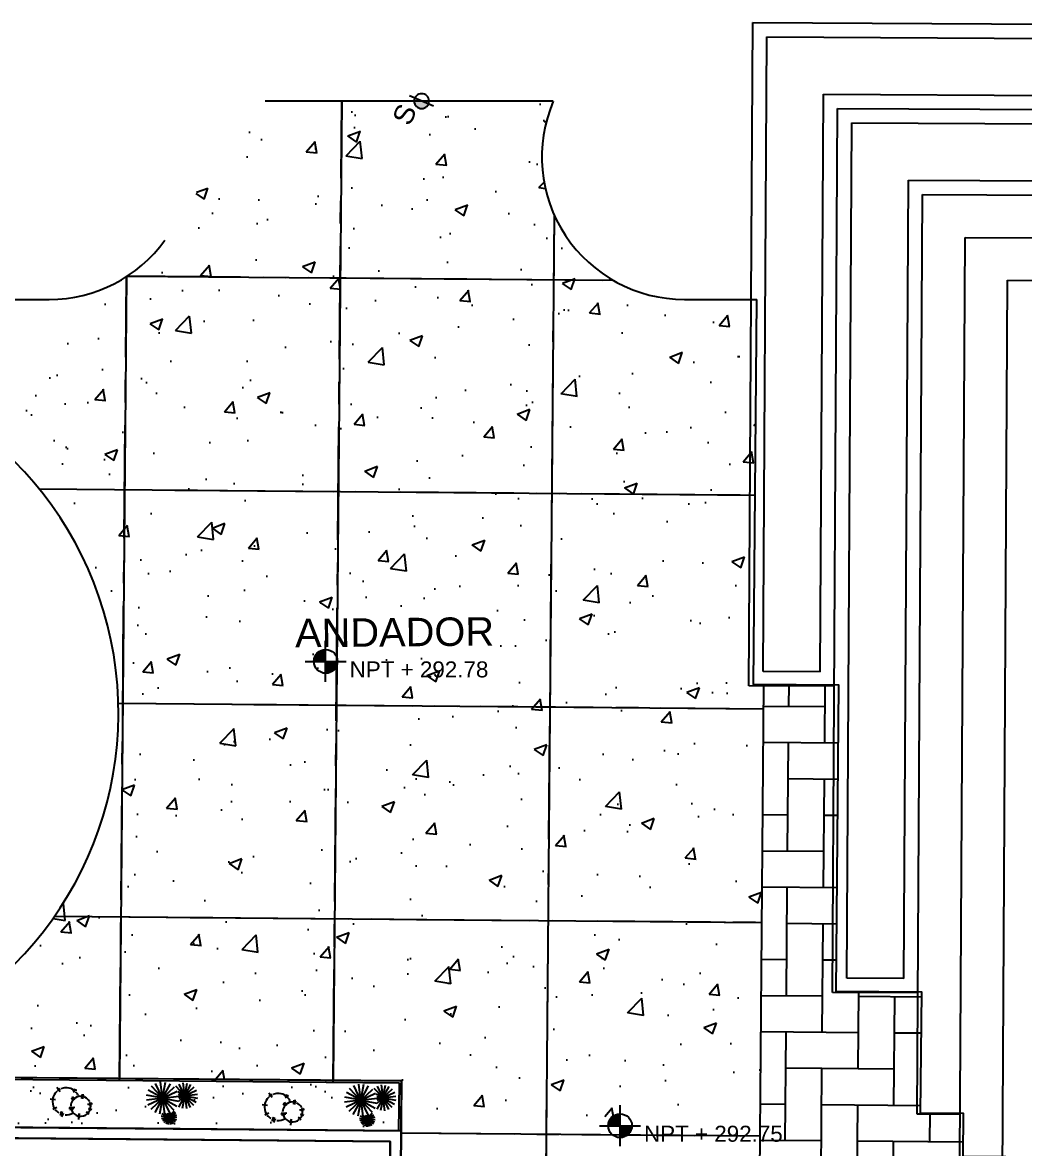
# Model space of a CAD drawing. Header units: millimetres. Extents: x 793 to 3159, y 750 to 2095.
# Drawn here: x 1252.42 to 1266.49, y 1029.66 to 1045.47 of the extents above; entities that cross this region are included whole.
import ezdxf

# ---------------------------------------------------------------- set-up
doc = ezdxf.new("R2010")
doc.units = ezdxf.units.MM
for name, pattern in [('CENTER', [50.800000000000004, 31.75, -6.35, 6.35, -6.35]), ('CONTINUA', [0]), ('XR-CASETA$0$CONTINUA', [0])]:
    doc.linetypes.add(name, pattern=pattern)
for name, color, linetype in [('A-BANQUETA', 8, 'Continuous'), ('A-NIVEL', 4, 'Continuous'), ('A-PISOS', 252, 'Continuous'), ('A-PROY', 252, 'Continuous'), ('A-TEXTO', 2, 'Continuous'), ('A-VEGETACION', 65, 'Continuous'), ('XR-CASETA$0$A-DETALLES', 6, 'Continuous'), ('XR-CASETA$0$A-PROY', 252, 'Continuous')]:
    doc.layers.add(name, color=color, linetype=linetype)
doc.layers.add('JUNTA DE AISLAMIENTO', color=7, linetype='Continuous', true_color=0x22d6dd)
doc.layers.add('JUNTA DE CONTROL', color=7, linetype='Continuous', true_color=0xf43e0b)
doc.styles.add('kobalt', font='arial.ttf', dxfattribs={"height": 0.15})
doc.styles.get("Standard").update_dxf_attribs({"font": 'arial.ttf'})
doc.linetypes.add('RAYACONTX', pattern='A,0.8,["X",Standard,S=0.08,R=0,X=0.025,Y=-0.04],0', length=0.8)
pattern_1 = [(90, (-2174.844098950855, -711.9262848175131), (-0.5080000000000005, 0.508), [1.524, -0.508]), (179.9999999999999, (-2174.844098950854, -711.4182851626538), (-0.5080000000000005, 0.508), [1.524, -0.508])]

# ---------------------------------------------------------------- blocks, each defined once
blk = doc.blocks.new('A$C15914C01')
at = {"layer": 'A-PISOS', "linetype": 'CONTINUA', "ltscale": 0.5}
h = blk.add_hatch(dxfattribs=at)
h.set_pattern_fill('AR-CONC', color=250, scale=0.01)
h.set_pattern_definition([(49.99999999999999, (-2174.844098950855, -711.9262848175131), (1.821846689960041, -0.1593908553890309), [0.1904999999999998, -2.095499999999997]), (354.9999999999998, (-2174.844098950855, -711.9262848175131), (-0.3524342142496936, 1.910568452390352), [0.1524, -1.6764058417]), (100.4514446999999, (-2174.692278880862, -711.9395673517138), (1.469412470903532, 1.751177519121952), [0.161900088, -1.780902446]), (46.18420000000002, (-2174.844098950854, -711.4182848166674), (2.710790408921299, -0.4204232793272717), [0.2857499999999997, -3.143249999999998]), (96.63555760999989, (-2174.618199950842, -711.4533198173158), (2.374041340515032, 2.474261245977214), [0.2428502313999999, -2.671356081599998]), (351.1841511700001, (-2174.844098950854, -711.4182848166674), (2.374041340649768, 2.474261245855327), [0.2285996707, -2.5145973192]), (21, (-2174.590098950837, -711.5452848169953), (1.516143912691326, -1.022651981870877), [0.1904999999999999, -2.095499999999999]), (326, (-2174.590098950837, -711.5452848169953), (0.6180202834764703, 1.841879661223193), [0.1523999999999999, -1.676399999999999]), (71.45144499999999, (-2174.463753624819, -711.6305058165453), (2.134164192787159, 0.8192276888590528), [0.1619000879999999, -1.780899375999998]), (37.49999999999998, (-2174.844098950855, -711.9262848175131), (0.03088603250591817, 0.8455503887315311), [0, -1.65608, 0, -1.7018, 0, -1.68275]), (7.499999999999999, (-2174.844098950855, -711.9262848175131), (0.668196625103057, 1.001805748181196), [0, -0.9702799999999999, 0, -1.61798, 0, -0.6413500000000001]), (327.5, (-2175.410518950842, -711.9262848170478), (1.355905951668714, -0.05728743992673457), [0, -0.6349999999999996, 0, -1.981199999999999, 0, -2.628899999999998]), (317.5, (-2175.664518950858, -711.9262848165821), (1.48129181386018, 0.2542649103333302), [0, -0.8254999999999996, 0, -1.315719999999999, 0, -1.866899999999999])])
h.paths.add_polyline_path([(43.81677028086273, 41.5788477935935), (52.81677028086274, 41.57884779405924), (52.8167702809147, 43.57884780302174), (43.81677028091467, 43.57884780255606)])
edge = h.paths.add_edge_path()
edge.add_line((64.8254016830442, 43.57735051620998), (58.81679474090925, 43.57789547927678))
edge.add_line((58.81679474090924, 43.57789547927678), (58.81677011583657, 41.57702697971965))
edge.add_line((58.81677011583658, 41.57702697971965), (77.96828993214719, 41.57702697971963))
edge.add_line((77.96828993214719, 41.57702697971968), (77.96831455727806, 41.14853641577069))
edge.add_line((77.96831455727806, 41.14853641577056), (82.81658102571966, 41.06240481277919))
edge.add_line((82.81658102571966, 41.06240481277928), (82.81700845604064, 42.7624048124999))
edge.add_line((82.81700845604065, 42.76240481249988), (82.81726787231717, 47.1854597840906))
edge.add_line((82.81726787231722, 47.1854597840906), (82.66942385305539, 47.18547559751028))
edge.add_line((82.66942385305535, 47.18547559751028), (82.67000152603121, 52.58629946082565))
edge.add_line((82.6700015260312, 52.58629946082567), (81.65190626847424, 52.58640835645569))
edge.add_arc((81.63457857000095, 54.58633329280468), 2.000000000041268, 157.4151446044465, 270.4964082059751, ccw=False)
edge.add_line((79.78795504389325, 55.35443585951725), (75.74118860414146, 55.31937396926678))
edge.add_line((75.74118860414141, 55.31937396926679), (74.02577921169771, 52.99538723237039))
edge.add_arc((72.71859786920524, 54.50908368075216), 2.000000000000902, 270.4964082066525, 310.81287337478363, ccw=False)
edge.add_line((72.73592556770181, 52.50915874444371), (70.74170062057954, 52.49188043164785))
edge.add_arc((70.75902831927284, 50.49195549455106), 2.000000000790862, 90.49640821209113, 144.5107911337386)
edge.add_arc((68.75745384296897, 46.66705408367113), 4.999942443924364, -87.25967147137209, 85.72027776623719, ccw=False)
edge.add_arc((68.7565152588761, 46.6670666931289), 5.000000000000368, 218.1660936985882, 272.75106470286954, ccw=False)
h = blk.add_hatch(dxfattribs=at)
h.set_pattern_fill('AR-HBONE', color=250, scale=0.005, angle=45)
h.set_pattern_definition(pattern_1)
edge = h.paths.add_edge_path()
edge.add_arc((69.3663716044393, 46.99140261579305), 4.999942158908666, 38.94606972667935, 85.21454938032937)
edge.add_arc((71.40184963226785, 50.79879213636741), 2.000000003035228, 144.0143829663243, 144.01583717537, ccw=False)
edge.add_arc((69.36633383296426, 46.9914493500255), 4.999942158991375, 38.945381141167616, 85.21377204838109, ccw=False)
h = blk.add_hatch(dxfattribs=at)
h.set_pattern_fill('AR-HBONE', color=250, scale=0.005, angle=45)
h.set_pattern_definition(pattern_1)
h.paths.add_polyline_path([(87.05982003419196, -5.204532737843692), (82.81679474090923, -5.20474617742002), (82.81681061838754, -10.60925753414631), (86.80863268527902, -10.60925445379681), (86.80863422533729, -11.0572432950139), (88.81681215838763, -11.05724637489774), (88.81679474090923, -6.705105514731258), (87.0598200341337, -6.705105514731258)])
h.paths.add_polyline_path([(86.8650890327118, -0.8995494431682403), (82.81678082198827, -0.8995676307039844), (82.81679474090924, -5.204639457631856), (87.05982003419199, -5.204639457166195), (87.05982003419199, -4.905105514917437), (88.81679474090923, -4.905105515383184), (88.81679474073856, -0.9998071922932752), (86.86499337675598, -0.9996248840324427), (86.86501080022977, -0.8130883010034609), (86.8650107978056, -0.813114408977782), (86.86882155369388, 39.98502667201743), (86.26865371831302, 39.98509087741485), (86.2687178954498, 40.58509086263183), (85.6687178988836, 40.58515505007404), (85.6687820749455, 41.18515474001882), (85.06878207837927, 41.18521892746122), (85.0689639106475, 42.88521891772871), (83.8689639175116, 42.8853472699181), (83.86985141262495, 47.18534719958859), (82.81679473971194, 47.18545983469676), (82.81882092349358, 37.3688145492097), (84.66011830356094, 37.36640697422004), (84.65968317661991, 32.56875822752249), (84.90968317568554, 32.56873555345109), (84.9075364054671, 8.898735651027124), (84.6575364059941, 8.898758325095002), (84.657101065806, 4.098758345288815), (82.8167947408552, 4.098925253299484), (82.81678083576021, 0.9006042960439231), (86.86164920499048, 0.9002789187566975)])
at = {"layer": 'A-PISOS', "color": 250, "linetype": 'CONTINUA', "ltscale": 0.5}
for p, q in [((76.81679474102457, 55.32869320845543), (76.81679474096633, 41.57626292295515)), ((79.81679474090924, 37.36919747680193), (79.81679474090923, 53.75226977553166)), ((73.81679474108387, 52.84374483395368), (73.8167947410242, 41.57653501439228)), ((73.83172213257058, 52.84701593639335), (80.64727155904835, 52.84701593639335)), ((72.61500237301641, 49.84701593643592), (82.66970853183153, 49.84701593593496)), ((82.81679474091014, 37.36892538918596), (82.81679474087257, 47.18545983469664)), ((73.75327603660352, 46.84701593642694), (82.81679474090924, 46.84701593592763)), ((72.8853545303346, 43.8470159364112), (82.81679474096744, 43.84701593592763)), ((77.77565871302693, 40.84701593641179), (82.81679474090924, 40.84701593592763))]:
    blk.add_line(p, q, dxfattribs=at)
blk = doc.blocks.new('NIVEL CAMBIO')
at = {"layer": 'A-NIVEL', "linetype": 'CONTINUA'}
h = blk.add_hatch(color=256, dxfattribs=at)
h.dxf.hatch_style = 1
h.paths.add_polyline_path([(0, 0.1086818645374024, 0.4142135623730951), (-0.1086818645376297, 0, 0.4142135623730951), (0, -0.1086818645374024)])
blk.add_line((0, 0.1915779812982237), (0, -0.1915779812982237), dxfattribs=at)
blk.add_circle((0, 0), 0.1086818645374024, dxfattribs=at)
blk = doc.blocks.new('NIVEL')
for p, q in [((-0.1484046465194524, -4.017016453872202e-05), (-2.842170943040401e-12, 0.1483644763520715)), ((-0.1480846658097335, 0.009740250192407984), (-0.009740250216168533, 0.1480846657868824)), ((-0.147013592344706, 0.02027176330557268), (-0.02027176333024272, 0.147013592320036)), ((-0.1449608939166183, 0.03178490138088819), (-0.03178490140373924, 0.1449608938937672)), ((-0.1415157178672644, 0.04469051707656035), (-0.0446905171003209, 0.1415157178444133)), ((0, -0.2554373083977453), (0, 0.2554373083977453)), ((-0.2554373083983137, 0), (0.2554373083983137, 0)), ((-0.1389040367286043, -2.091837814077735e-11), (-2.842170943040401e-12, 0.1389040367048437)), ((-0.1357886857114181, 0.05987798888145335), (-0.0598779889043044, 0.1357886856876576)), ((-0.1294435970813765, -2.091837814077735e-11), (-2.842170943040401e-12, 0.129443597057616)), ((-0.1247601133901526, 0.08036700084994663), (-0.08036700087279769, 0.1247601133673015)), ((-0.1199831574341488, -2.091837814077735e-11), (-2.842170943040401e-12, 0.1199831574103882)), ((-0.1105227177860115, -2.091837814077735e-11), (-2.842170943040401e-12, 0.1105227177631605)), ((-0.1010622781387838, -2.091837814077735e-11), (-2.842170943040401e-12, 0.1010622781150232)), ((-0.09160183849155601, -2.091837814077735e-11), (-2.842170943040401e-12, 0.09160183846779546)), ((-0.08214139884341876, -2.091837814077735e-11), (-2.842170943040401e-12, 0.0821413988205677)), ((-0.072680959196191, -2.091837814077735e-11), (-2.842170943040401e-12, 0.07268095917243045)), ((-0.06322051954896324, -2.091837814077735e-11), (-2.842170943040401e-12, 0.06322051952520269)), ((-0.05376007990082599, -2.091837814077735e-11), (-2.842170943040401e-12, 0.05376007987797493)), ((-0.04429964025359823, -2.091837814077735e-11), (-2.842170943040401e-12, 0.04429964023074717)), ((-0.03483920060637047, -2.091837814077735e-11), (-2.842170943040401e-12, 0.03483920058351941)), ((-0.02537876095823322, -2.091837814077735e-11), (-2.842170943040401e-12, 0.02537876093538216)), ((-0.01591832131191495, -2.091837814077735e-11), (-2.842170943040401e-12, 0.0159183212881544)), ((-0.006457881664687193, -2.091837814077735e-11), (-2.842170943040401e-12, 0.006457881640017149)), ((-2.842170943040401e-12, -0.00300255800721061), (0.00300255798345006, -2.091837814077735e-11)), ((-2.842170943040401e-12, -0.01246299765443837), (0.01246299763067782, -2.091837814077735e-11)), ((-2.842170943040401e-12, -0.02192343730166613), (0.02192343727790558, -2.091837814077735e-11)), ((-2.842170943040401e-12, -0.03138387694889389), (0.03138387692604283, -2.091837814077735e-11)), ((-2.842170943040401e-12, -0.04084431659703114), (0.04084431657327059, -2.091837814077735e-11)), ((-2.842170943040401e-12, -0.0503047562442589), (0.05030475622049835, -2.091837814077735e-11)), ((-2.842170943040401e-12, -0.05976519589148666), (0.0597651958686356, -2.091837814077735e-11)), ((-2.842170943040401e-12, -0.06922563553962391), (0.06922563551586336, -2.091837814077735e-11)), ((-2.842170943040401e-12, -0.07868607518685167), (0.07868607516309112, -2.091837814077735e-11)), ((-2.842170943040401e-12, -0.08814651483407943), (0.08814651481122837, -2.091837814077735e-11)), ((-2.842170943040401e-12, -0.09760695448221668), (0.09760695445845613, -2.091837814077735e-11)), ((-2.842170943040401e-12, -0.1070673941285349), (0.1070673941056839, -2.091837814077735e-11)), ((-2.842170943040401e-12, -0.1165278337766722), (0.1165278337538211, -2.091837814077735e-11)), ((-2.842170943040401e-12, -0.1259882734239), (0.1259882734010489, -2.091837814077735e-11)), ((-2.842170943040401e-12, -0.1354487130720372), (0.1354487130473672, -2.091837814077735e-11)), ((-2.842170943040401e-12, -0.144909152719265), (0.1449091526955044, -2.091837814077735e-11)), ((0.006089946846145722, -0.1482796455184143), (0.1482796454946538, -0.006089946868996776)), ((0.01632614106154051, -0.1475038909502473), (0.1475038909273962, -0.01632614108439157)), ((0.02744579772650013, -0.1458446739334249), (0.1458446739096644, -0.02744579774935119)), ((0.03977607127933425, -0.1429748400269091), (0.142974840004058, -0.0397760713021853)), ((0.05396698180254589, -0.1382443691509252), (0.1382443691280741, -0.05396698182539694)), ((0.0717826238477528, -0.129889166754765), (0.1298891667310045, -0.07178262387060386))]:
    blk.add_line(p, q)
blk.add_circle((0, 0), 0.1484046519540825)
blk = doc.blocks.new('AR11')
at = {"color": 0, "linetype": 'ByBlock'}
for p, q in [((0.004790471552117204, 0.1410684462287399), (-0.08958968016435787, 0.4315406854026378)), ((0.002883801820471987, 0.1410684462287399), (0.09726395353694706, 0.4315406854026413)), ((0.00383713668629504, 0.1409174528195756), (0.00383713668629504, 0.4463380395008336)), ((0.006771199708254017, 0.1430491743848776), (-0.2837010394656438, 0.2374293261013527)), ((0.006332999767681535, 0.1421891585779953), (-0.2407574452894226, 0.3217108751757536)), ((0.005650487358999534, 0.1415066461693151), (-0.1738712292387579, 0.3885970912264192)), ((0.0009030736643360626, 0.1430491743848776), (0.2913753128382339, 0.2374293261013527)), ((0.001341273604909432, 0.1421891585779953), (0.2484317186620135, 0.3217108751757536)), ((0.002023786013590545, 0.1415066461693151), (0.1815455026113479, 0.3885970912264192)), ((-0.240401290274538, -0.1292900724463628), (-0.302409631980356, 0.002955618564637774)), ((0.006922193117419262, 0.1440025092507007), (-0.2984983935638379, 0.1440025092507007)), ((0.006771199708254017, 0.1449558441165237), (-0.2837010394656447, 0.05057569240004867)), ((-0.2408447354282464, -0.1294182448358256), (-0.2589520069169646, 0.01551651273224408)), ((0.006332999767680647, 0.1458158599234061), (-0.2407574452894234, -0.03370585667435222)), ((0.005650487358999534, 0.1464983723320863), (-0.1738712292387579, -0.1005920727250178)), ((0.004790471552118092, 0.1469365722726579), (-0.08958968016435698, -0.14353566690124)), ((0.0007520802551708172, 0.1440025092507007), (0.306172666936428, 0.1440025092507007)), ((0.0009030736643360626, 0.1449558441165237), (0.2913753128382348, 0.05057569240004867)), ((0.00134127360491032, 0.1458158599234061), (0.2484317186620135, -0.03370585667435222)), ((0.002023786013590545, 0.1464983723320863), (0.1815455026113479, -0.1005920727250178)), ((0.002883801820471987, 0.1469365722726579), (0.09726395353694706, -0.14353566690124)), ((0.00383713668629504, 0.1470875656818258), (0.00383713668629504, -0.1583330209994323)), ((0.2393060787654022, -0.1972766457188655), (0.3144274470234265, 0.03392315265893942)), ((-0.2395636497102727, -0.127771355653433), (-0.3844984072783442, -0.1458786271421531)), ((-0.2395787826126314, -0.1282327045030414), (-0.3830153828471792, -0.1006664398805661)), ((-0.2396918220997382, -0.1273279104997265), (-0.3719375131107361, -0.1893362522055462)), ((-0.239735739492895, -0.1286667970087443), (-0.3676336085814018, -0.05812537432178289)), ((-0.2399507533745178, -0.1269457765432271), (-0.3465622481823756, -0.2267853799424593)), ((-0.2400191563180387, -0.1290311411715841), (-0.33985875971727, -0.02241964636372273)), ((-0.2403150975373549, -0.1266623597180825), (-0.3108565202243181, -0.2545602288065929)), ((-0.2407491900430569, -0.1265054028378216), (-0.2683154546655331, -0.2699420030723694)), ((-0.2424916246106381, -0.128137159117852), (-0.1532672332087817, -0.1169900036277696)), ((-0.2424764917082793, -0.1276758102682471), (-0.0990398914737316, -0.1552420748907224)), ((-0.2423634522211735, -0.128580604271562), (-0.1780146460236081, -0.0984082581440191)), ((-0.2423195348280167, -0.1272417177625442), (-0.114421665739509, -0.1977831404495056)), ((-0.2421045209463939, -0.1289627382280614), (-0.1932161648766133, -0.08317973809618806)), ((-0.2420361180028721, -0.126877373599708), (-0.1421965146036408, -0.2334888684075658)), ((-0.2417401767835559, -0.129246155053206), (-0.2068059218282761, -0.0659072458451746)), ((-0.2416539840463736, -0.1266184423249257), (-0.1796456423405548, -0.2588641333359263)), ((-0.2413060842778547, -0.1294031119334669), (-0.2234552862912276, -0.03651937125473026)), ((-0.2412105388926653, -0.1264902699354629), (-0.223103267403947, -0.2714250275035326)), ((0.2425204143462487, -0.1949412942200972), (-0.0005774398995148644, -0.1949412942200972)), ((0.2424002319637442, -0.1941824925205218), (0.01120043358594103, -0.2693038607785496)), ((0.2420514491051895, -0.1934979676181818), (0.04538115372428297, -0.3363873012077896)), ((0.2424002319637442, -0.1957000959196762), (0.09268459395793016, -0.1470545362975102)), ((0.241508207066893, -0.192954725579888), (0.09861887347728882, -0.3896250209607928)), ((0.2420514491051904, -0.1963846208220126), (0.1446543456833371, -0.125621483081499)), ((0.240823682164554, -0.1926059427213325), (0.1657023139065297, -0.4238057410991374)), ((0.241508207066893, -0.1969278628603099), (0.1759840848163599, -0.1067416456399322)), ((0.2408236821645531, -0.1972766457188655), (0.2042707303793074, -0.08477822777425104)), ((0.2376093465837075, -0.1949412942200972), (0.480707200829471, -0.1949412942200972)), ((0.237729528966212, -0.1957000959196762), (0.4689293273440143, -0.1205787276616483)), ((0.237729528966212, -0.1941824925205218), (0.4689293273440152, -0.2693038607785461)), ((0.2380783118247667, -0.1963846208220126), (0.4347486072056732, -0.05349528723240837)), ((0.2380783118247667, -0.1934979676181818), (0.4347486072056732, -0.3363873012077896)), ((0.2386215538630632, -0.1969278628603099), (0.3815108874526674, -0.0002575674794016436)), ((0.2386215538630632, -0.192954725579888), (0.3815108874526674, -0.3896250209607928)), ((0.2393060787654022, -0.1926059427213325), (0.3144274470234265, -0.4238057410991374)), ((0.2400648804649776, -0.1973968281013683), (0.2400648804649776, -0.04774150414646172)), ((0.2400648804649776, -0.1924857603388261), (0.2400648804649776, -0.4355836145845906))]:
    blk.add_line(p, q, dxfattribs=at)
blk = doc.blocks.new('AR12')
at = {"color": 0, "linetype": 'ByBlock'}
for p, q in [((-0.1997260527962528, 0.2896831991147444), (-0.2816985574466191, 0.3935904257295029)), ((-0.2407123051214359, 0.3060896033170764), (-0.2707688901599035, 0.3416368124221236)), ((-0.2079233032612899, 0.3334336103209594), (-0.2407123051214359, 0.374449620826784)), ((0.1773474685954319, 0.3607776173248425), (0.1281639658052116, 0.3033552026166859)), ((0.130896382626891, 0.2842143977139671), (0.2046716368122201, 0.3607776173248425)), ((0.2101364704555779, 0.3361680110213463), (0.1390936330919272, 0.3142928054182406)), ((-0.3172199761284453, 0.08733754728600474), (-0.4456435667473517, 0.1037439514883367)), ((0.1390936330919272, 0.06819674238328588), (0.08171287983667064, 0.1256191570914424)), ((0.1472908835569644, 0.07913434518484053), (0.08717771348002934, 0.1447599619941613)), ((0.163685384487037, 0.08460314658561785), (0.1090370480534597, 0.1748383696984348)), ((0.3467573115395215, 0.1228847563910556), (0.3549545620045587, 0.2240575823054236)), ((0.3713490629346321, 0.1201503556906651), (0.3795463133996684, 0.2377295858073651)), ((0.390475980686384, 0.1502287633949386), (0.3959408143297409, 0.2021823767023179)), ((0.5926748254906204, 0.01077432767513287), (0.502505070375217, -0.03297608353108217)), ((-0.2816985574466191, -0.1068049024415672), (-0.3800655630270589, -0.1587585157489499)), ((-0.1696694677577861, -0.2052433276555519), (-0.1969936359745743, -0.3009473521691426)), ((-0.1560073836493912, -0.2271185332586576), (-0.1751343014011431, -0.2818065472664237)), ((-0.1696694677577861, -0.3118849549706972), (-0.1341480490759608, -0.1997745262547745)), ((-0.1204859649675658, -0.2407905367605991), (-0.161472217292749, -0.333760160573803)), ((0.1746150517737526, -0.09860170034040294), (0.02433212658141493, -0.125945707344286)), ((0.1390936330919272, -0.09860170034040294), (0.0325293770464512, -0.1095393031419576)), ((0.1226991321618538, -0.1396177108462311), (0.04072662751148837, -0.1560241150485595)), ((0.1145018816968175, -0.09586729964001606), (0.1226991321618538, -0.1396177108462311)), ((0.2593199732457983, -0.3529009654765218), (0.2866441414625864, -0.2517281395621538)), ((0.2811793078192295, -0.2462593381613765), (0.2675172237108345, -0.3966513766827369)), ((0.529829238592006, -0.2736033451652595), (0.4669836516933925, -0.2025089269551614)), ((0.5270968217703276, -0.2517281395621538), (0.4669836516933925, -0.2107121290563256)), ((0.6145341600640517, -0.005632076527199104), (0.4861105694451444, -0.02477288142991796)), ((0.5954072423122998, -0.1560241150485595), (0.5107023208402541, -0.1232113066438991)), ((0.5790127413822255, -0.1587585157489499), (0.516167154483612, -0.1341489094454538)), ((0.5899424086689411, -0.03024168283069528), (0.529829238592006, -0.03297608353108217))]:
    blk.add_line(p, q, dxfattribs=at)
for centre, radius, start, end in [((-0.05062132834272681, 0.05210217690052588), 0.340564960524828, 133.9022533704211, 170.9083157553156), ((-0.05062132834272681, 0.05210217690052588), 0.340564960524828, 110.5848372688054, 113.4414858729382), ((-0.05062132834272681, 0.05210217690052588), 0.340564960524828, 85.44663209876492, 108.1042828547641), ((-0.05062132834272681, 0.05210217690052588), 0.340564960524828, 55.79052543441507, 85.15157344113207), ((-0.05062132834272681, 0.05210217690052588), 0.340564960524828, 29.5599666240341, 45.48821482581411), ((-0.05062132834272681, 0.05210217690052588), 0.340564960524828, 173.479053204767, 209.850938518209), ((0.316700726501054, -0.06852329263613299), 0.2508321235602595, 144.6691697000219, 180), ((0.316700726501054, -0.06852329263613299), 0.2508321235602595, 88.3165372607229, 133.3426649777919), ((-0.05062132834272681, 0.05210217690052588), 0.340564960524828, 23.38772381811342, 28.08383185360133), ((0.316700726501054, -0.06852329263613299), 0.2508321235602595, 28.56885351659429, 65.11111080602517), ((0.316700726501054, -0.06852329263613299), 0.2508321235602595, 24.8451982640741, 26.01973558034966), ((0.316700726501054, -0.06852329263613299), 0.2508321235602595, 19.03842537733123, 22.96902389233924), ((-0.05062132834272681, 0.05210217690052588), 0.340564960524828, 217.1015777388052, 238.1203282136755), ((-0.05062132834272681, 0.05210217690052588), 0.340564960524828, 266.0534352694895, 302.0966188758252), ((0.316700726501054, -0.06852329263613299), 0.2508321235602595, 201.609545063256, 257.4799955603322), ((0.316700726501054, -0.06852329263613299), 0.2508321235602595, 259.8157375311874, 312.3367514627167), ((0.316700726501054, -0.06852329263613299), 0.2508321235602595, 320.8059767382566, 341.3595460602205), ((0.316700726501054, -0.06852329263613299), 0.2508321235602595, 344.2991769112214, 6.659213132539169)]:
    blk.add_arc(centre, radius, start, end, dxfattribs=at)
blk = doc.blocks.new('A$C3E6A45EC')
at = {"layer": 'JUNTA DE CONTROL', "linetype": 'CENTER', "ltscale": 0.05}
for p, q in [((77.42178446382108, 41.8035624585373), (77.54119336179329, 55.58547546435145)), ((80.38548240304837, 37.60066223799541), (80.52742287133893, 53.98311965285612)), ((74.42189941680193, 41.82982608751652), (74.51972322689234, 53.12043561041062)), ((74.53405129301909, 53.12975944760663), (81.35002554404926, 53.07070465744479)), ((73.29206627303778, 50.1404076227553), (83.34639505795936, 50.05329516388386)), ((74.40430566526204, 47.13065838683164), (83.46748419768575, 47.05213342668364)), ((73.5104251840281, 44.1382905235192), (83.44149265000608, 44.05224602222171)), ((78.37455427864813, 41.09603426058442), (83.41550110232647, 41.05235861775992))]:
    blk.add_line(p, q, dxfattribs=at)
blk = doc.blocks.new('XR-CASETA$0$TALUD')
at = {"layer": 'XR-CASETA$0$A-DETALLES'}
for p, q in [((2330.575398436333, 744.0708233452397), (2330.752627120654, 753.3849494958351)), ((2330.752627120654, 753.3849494958351), (2372.445077868393, 752.5915068893034)), ((2330.779167140237, 744.2669822484515), (2330.948786012834, 753.1811802121498)), ((2330.948786012834, 753.1811802121498), (2372.241309175262, 752.3953485658764)), ((2331.579022354469, 744.2517626470658), (2331.733421581552, 752.3661030774077)), ((2331.733421581552, 752.3661030774077), (2371.426234402744, 751.6107152721677)), ((2331.693375900233, 739.7487721666663), (2331.929580473731, 752.1623337937223)), ((2331.929580473731, 752.1623337937223), (2371.222465709614, 751.4145569487404)), ((2331.897144604138, 739.9449310698777), (2332.125739365911, 751.9585645100369)), ((2332.125739365911, 751.9585645100369), (2371.018697016484, 751.2183986253134)), ((2332.69699981837, 739.9297114684924), (2332.910374934629, 751.1434873752951)), ((2332.910374934629, 751.1434873752951), (2370.203622243965, 750.4337653316046)), ((2332.860817068636, 738.0262504343538), (2333.106533826808, 750.9397180916096)), ((2333.106533826808, 750.9397180916096), (2369.999853550835, 750.2376070081773)), ((2333.449293783889, 737.4149446178627), (2333.695010503347, 750.3284102405532)), ((2333.695010503347, 750.3284102405532), (2369.388547471445, 749.6491320378959)), ((2334.037770493523, 736.8036385061532), (2334.283487179885, 749.7171023894967)), ((2334.283487179885, 749.7171023894967), (2368.777241392056, 749.0606570676144)), ((2331.579022354469, 744.2517626470658), (2330.779167140237, 744.2669822484515)), ((2331.775608746735, 744.0479858089232), (2330.575398436333, 744.0708233452397)), ((2332.69699981837, 739.9297114684924), (2331.897144604138, 739.9449310698777)), ((2332.893586106635, 739.7259346323285), (2331.693375900233, 739.7487721666663)), ((2333.461303639336, 738.0148243972812), (2332.860817068636, 738.0262504343538))]:
    blk.add_line(p, q, dxfattribs=at)

msp = doc.modelspace()

# ---------------------------------------------------------------- hatches: boundary and pattern name
at = {"layer": 'A-VEGETACION', "linetype": 'CONTINUA'}
h = msp.add_hatch(dxfattribs=at)
h.set_pattern_fill('AR-SAND', color=256, scale=0.02, angle=0.03244191465066506)
h.set_pattern_definition([(37.53244191465068, (-1001.585897414981, 296.5847150448079), (-0.03255485015065854, 0.9788081984146171), [0, -0.7721600000000001, 0, -0.8636, 0, -0.8255]), (7.532441914650663, (-1001.585897414981, 296.5847150448079), (0.8982346633268061, 1.434159027845301), [0, -0.41656, 0, -0.69596, 0, -0.2667]), (327.5324419146506, (-1002.21073731481, 296.584361248866), (1.581982859368101, 0.003770117442260225), [0, -0.254, 0, -0.9144, 0, -1.1938]), (317.5324419146506, (-1002.21073731481, 296.584361248866), (1.526860206867528, 0.446723254156809), [0, -0.127, 0, -0.59944, 0, -0.6858])])
h.paths.add_polyline_path([(1220.924420884425, 1030.23058881446), (1257.703011410973, 1029.908596724488), (1257.708876954705, 1030.578571048782), (1220.930286428215, 1030.900563138754)])

# ---------------------------------------------------------------- linework, layer by layer
at = {"layer": 'A-BANQUETA', "linetype": 'CONTINUA', "ltscale": 0.5}
for p, q in [((1257.739138441357, 1030.608307263099, 168.3841185144631), (1220.900550214189, 1030.930824625522, 168.3841185144631)), ((1257.708876954705, 1030.578571048782, 168.3841185144631), (1220.930286428215, 1030.900563138754, 168.3841185144631)), ((1257.703011410973, 1029.908596724488, 168.3841185144631), (1257.708876954763, 1030.578571048782, 168.3841185144631)), ((1257.733010261284, 1029.908334088263, 168.3841185144631), (1257.739138441357, 1030.608307263099, 168.3841185144631))]:
    msp.add_line(p, q, dxfattribs=at)
at = {"layer": 'A-PROY', "linetype": 'CONTINUA', "ltscale": 0.5}
for p, q in [((1259.870665883551, 1044.368616389327, 293.7208851435402), (1255.823747555457, 1044.368616389327, 293.7208851435402)), ((1250.799950234149, 1041.584543782968, 293.7208851435402), (1252.794250031024, 1041.584543782968, 293.7208851435402)), ((1261.710565377573, 1041.584543782968, 293.7208851435402), (1262.728699802734, 1041.584543782968, 293.7208851435402)), ((1257.733010261284, 1029.908334088263, 168.384118514463), (1220.894422034057, 1030.230851450686, 168.384118514463)), ((1257.41023026246, 993.0397470111329, 168.384118514463), (1257.733010261284, 1029.908334088263, 168.384118514463))]:
    msp.add_line(p, q, dxfattribs=at)
at = {"layer": 'A-PROY', "linetype": 'CONTINUA', "ltscale": 0.5, "elevation": 168.3841185144631}
for points in [[(1235.998660385573, 993.2272027029958), (1220.571642035233, 993.3622643735562), (1220.894422034057, 1030.230851450686), (1257.733010261284, 1029.908334088263), (1257.410230262227, 993.0397470106673), (1241.983211911189, 993.1748086816933)], [(1241.983211911189, 993.1748086816933), (1257.41023026246, 993.0397470111329), (1257.733010261284, 1029.908334088263), (1220.894422034057, 1030.230851450686), (1220.571642035233, 993.3622643735562), (1235.998660385573, 993.2272027029958)], [(1235.998575449129, 993.3772091951523), (1220.72294946832, 993.5109454437461), (1221.043103105003, 1030.079544017308), (1257.581702828197, 1029.759653017141), (1257.261549191805, 993.1910544440452), (1241.985923211054, 993.3247906931047)], [(1241.985923211054, 993.324790692639), (1257.261549192212, 993.1910544440452), (1257.581702828197, 1029.759653017607), (1239.312402966455, 1029.91959851769), (1238.992249330528, 993.3509999436628), (1240.000097547971, 993.3421763551723)]]:
    msp.add_lwpolyline(points, dxfattribs=at)
at = {"layer": 'A-PROY', "linetype": 'CONTINUA', "ltscale": 0.5}
for centre, radius, start, end in [((1261.710565377573, 1043.584543782968, 293.7208851435402), 2, 156.9187364086973, 270), ((1252.794250031024, 1043.584543782968, 293.7208851435402), 2, 270, 324.2364956895183), ((1248.764374071987, 1035.777148007166, 293.7208851435402), 5, 217.6696854919366, 85.2131333853457)]:
    msp.add_arc(centre, radius, start, end, dxfattribs=at)
at = {"layer": 'JUNTA DE AISLAMIENTO', "linetype": 'RAYACONTX', "elevation": 380.2017577443112}
msp.add_lwpolyline([(1329.00632866125, 987.4076672617648), (1220.527824911125, 988.3573833724274), (1220.900550214754, 1030.930824625517), (1257.739138441358, 1030.608307263099), (1257.38346306729, 989.9346963463372), (1266.475832415574, 989.8550691340595), (1266.817940559881, 1028.9384379675), (1266.217963638433, 1028.943700450705), (1266.223226132885, 1029.543677360704), (1265.62324920019, 1029.548939855356), (1265.629106925784, 1030.148911249202), (1265.028534759258, 1030.154178953387), (1265.043445128439, 1031.854113575507), (1263.843491285542, 1031.864638541918), (1263.881205748513, 1036.16447314563), (1262.681251905618, 1036.17499811204), (1262.728699802734, 1041.584543782968)], dxfattribs=at)

# ---------------------------------------------------------------- block references
at = {"layer": 'A-NIVEL', "linetype": 'CONTINUA', "xscale": -0.9600000000000003, "yscale": 0.9600000000000004, "zscale": 0.9600000000000004, "rotation": 246.8197937152742}
msp.add_blockref('NIVEL CAMBIO', (1258.021219454553, 1044.368616389327, 293.7208851435402), dxfattribs=at)
at = {"layer": 'A-NIVEL', "linetype": 'CONTINUA', "xscale": 1.125, "yscale": 1.125, "zscale": 1.125}
for p in [(1256.674133922229, 1036.500872687653, 293.7208851435402), (1260.807381739164, 1029.979713009421, -292.895873160367)]:
    msp.add_blockref('NIVEL', p, dxfattribs=at)
at = {"layer": 'A-TEXTO', "linetype": 'CONTINUA', "ltscale": 0.5}
msp.add_blockref('A$C3E6A45EC', (1179.358200699986, 988.7831409249757, 293.7208851435402), dxfattribs=at)
at = {"layer": 'A-VEGETACION', "linetype": 'ByBlock'}
for name, p, xscale, yscale, zscale, rotation in [('AR11', (1254.478660460991, 1030.311276198581, 168.3841185144631), 0.7577890717806587, 0.7577890717806587, 0.7577890717806587, 61.27408753101435), ('AR11', (1257.262174978875, 1030.282017064497, 168.3841185144631), 0.7577890717806587, 0.7577890717806587, 0.7577890717806587, 61.27408753101435), ('AR12', (1253.057268025434, 1030.292157132395, 168.3841185144631), 0.5605885980122925, 0.5605885980122925, 0.5605885980122925, 359.498395229543), ('AR12', (1256.033289908279, 1030.212972515013, 168.3841185144631), 0.5605885980122925, 0.5605885980122925, 0.5605885980122925, 359.498395229543)]:
    msp.add_blockref(name, p, dxfattribs=dict(at, xscale=xscale, yscale=yscale, zscale=zscale, rotation=rotation))
at = {"layer": 'JUNTA DE CONTROL', "linetype": 'CENTER', "ltscale": 0.05, "rotation": 359.5035917933524}
msp.add_blockref('A$C15914C01', (1179.606122941383, 989.7075288982433, 293.7208851435402), dxfattribs=at)
at = {"layer": 'XR-CASETA$0$A-PROY', "linetype": 'XR-CASETA$0$CONTINUA', "ltscale": 0.5, "extrusion": (-0.01568037189736641, 0.003726592304422412, 0.9998701107878748), "rotation": 104.1320242309767}
msp.add_blockref('XR-CASETA$0$TALUD', (-9.44209364779303, -1084.947425541697, 277.5756145298159), dxfattribs=at)

# ---------------------------------------------------------------- texts
at = {"layer": 'A-TEXTO', "style": 'kobalt'}
for s, insert, char_height, width, attachment_point, rotation in [('\\pxqc;S', (1257.71784976127, 1044.387929964561, 293.7208851435402), 0.2799999999999999, 0.3255070211706423, 3, 66.28475262535693), ('\\pxqc;ANDADOR', (1256.084049640711, 1037.095625081316, 293.7208851435402), 0.4, 3.111190914997223, 1, 0.5340466851077486)]:
    msp.add_mtext(s, dxfattribs=dict(at, insert=insert, char_height=char_height, width=width, attachment_point=attachment_point, rotation=rotation))
at = {"layer": 'A-TEXTO', "char_height": 0.225, "attachment_point": 1, "style": 'kobalt'}
for s, insert in [('NPT + 292.78', (1257.011029717069, 1036.500390355226, 293.7208851435402)), ('NPT + 292.75', (1261.144277534004, 1029.979230676994, -292.895873160367))]:
    msp.add_mtext_dynamic_manual_height_columns(s, width=62.33527147951008, gutter_width=1.5, heights=[0], dxfattribs=dict(at, insert=insert))

doc.saveas('drawing.dxf')
